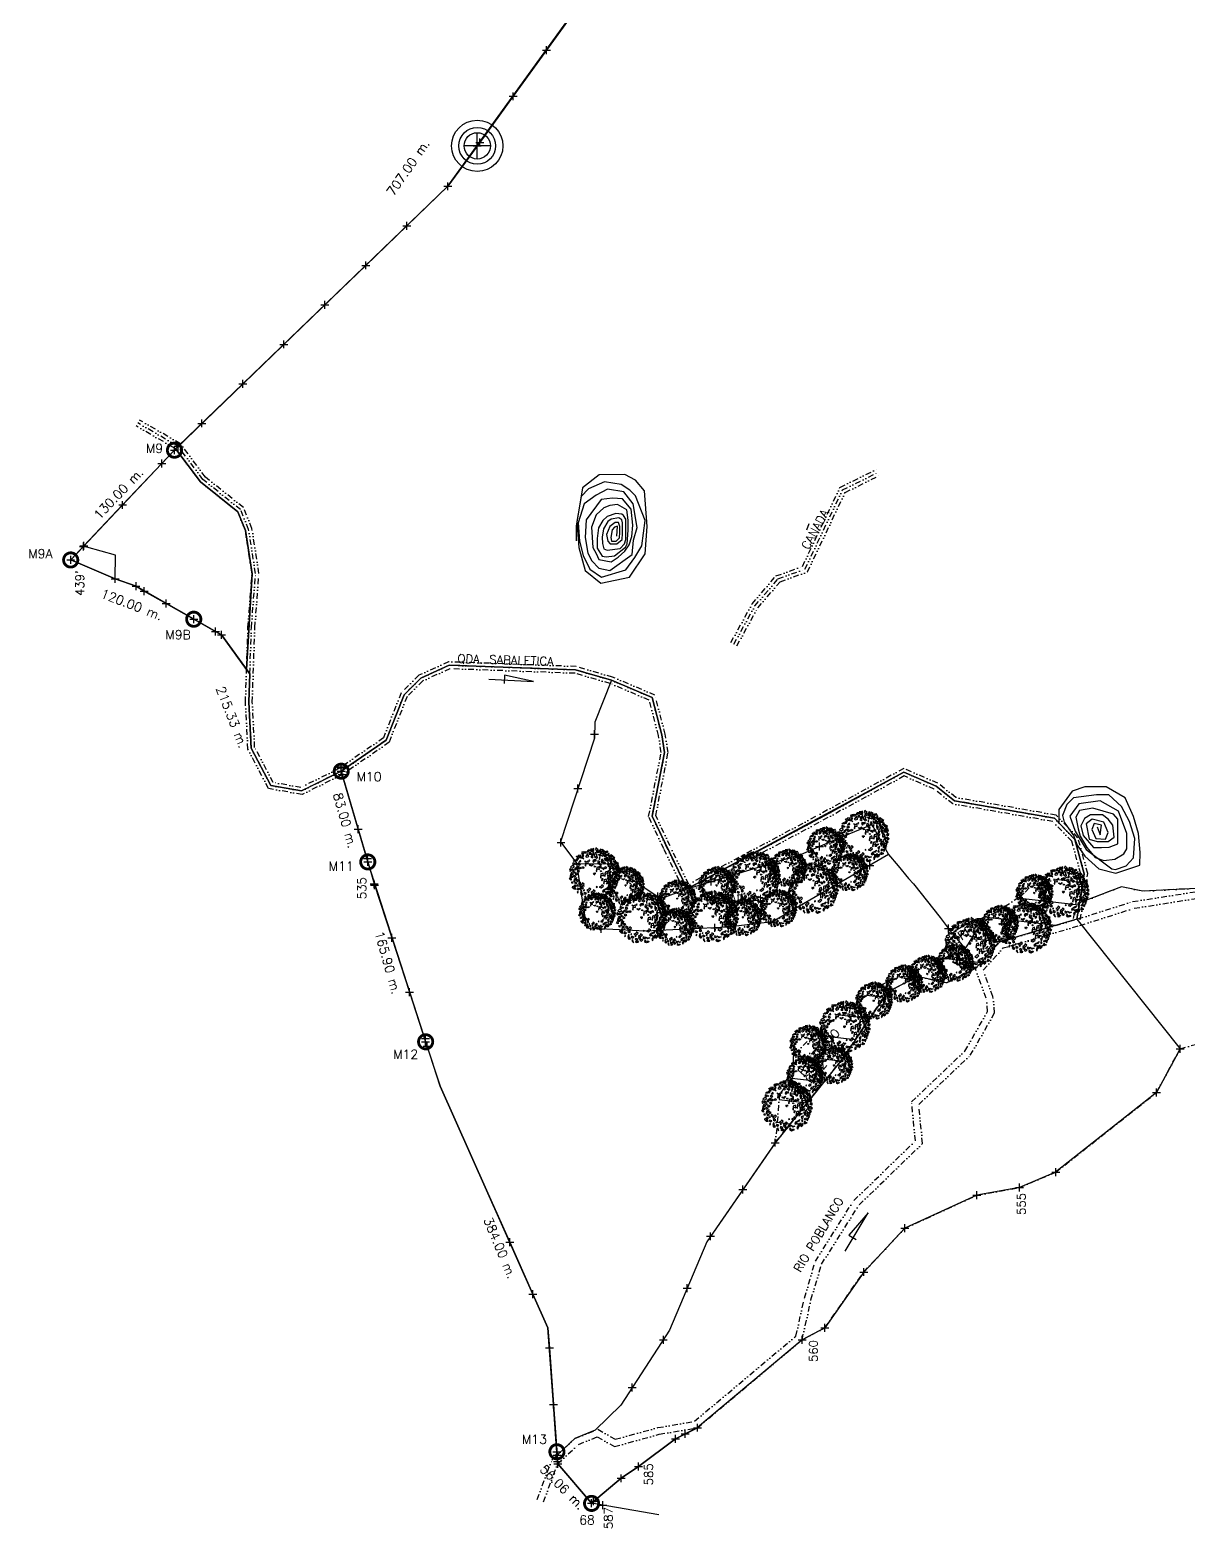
# Model space of a CAD drawing. Extents: x 14987 to 27544, y 5584 to 8136.
# Drawn here: x 14987 to 16004, y 5584 to 6899 of the extents above; entities that cross this region are included whole.
import ezdxf
from ezdxf.enums import TextEntityAlignment as Align

# ---------------------------------------------------------------- set-up
doc = ezdxf.new("R2010")
doc.units = 0
doc.header["$LTSCALE"] = 10
doc.header["$MEASUREMENT"] = 0
doc.header["$PDMODE"] = 2
doc.header["$PDSIZE"] = 3.5
doc.linetypes.add('DASHDOT', pattern=[1, 0.5, -0.25, 0, -0.25])
doc.linetypes.add('DIVIDE', pattern=[1.25, 0.5, -0.25, 0, -0.25, 0, -0.25])
doc.layers.get('0').update_dxf_attribs({"linetype": 'CONTINUOUS'})
for name, color, linetype in [('ARBOL4', 76, 'CONTINUOUS'), ('AREA', 2, 'CONTINUOUS'), ('CANO', 5, 'DIVIDE'), ('CERCO', 2, 'CONTINUOUS'), ('COTA', 7, 'CONTINUOUS'), ('DIV-', 5, 'CONTINUOUS'), ('HOJA', 8, 'CONTINUOUS'), ('LIMITE', 6, 'CONTINUOUS'), ('MOJON', 2, 'CONTINUOUS'), ('MURO', 3, 'CONTINUOUS'), ('PL', 3, 'CONTINUOUS'), ('PUA', 1, 'CONTINUOUS'), ('R', 1, 'CONTINUOUS'), ('R60', 2, 'CONTINUOUS'), ('RASTROJO', 2, 'DASHDOT')]:
    doc.layers.add(name, color=color, linetype=linetype)
doc.styles.add('ATTR', font='romans.shx', dxfattribs={"width": 0.8, "height": 0.7})
doc.styles.add('SIMPLEX', font='simplex', dxfattribs={"height": 8})

# ---------------------------------------------------------------- blocks, each defined once
blk = doc.blocks.new('DEC1')
for points in [[(-44.561383, 31.831348), (-39.273253, 31.705098), (-39.604093, 34.382268), (-36.824663, 35.356908), (-40.368063, 38.431048), (-41.276543, 35.116178)], [(-38.104163, 42.886048), (-35.982343, 39.207198), (-33.437553, 39.947208), (-31.223573, 43.364378)], [(-31.801213, 37.372358), (-27.415503, 38.148518), (-25.333863, 42.636518), (-27.944843, 42.431948), (-29.220293, 39.953298)], [(-27.902623, 48.490098), (-28.642653, 45.945318), (-26.266303, 45.915268), (-25.694743, 47.690008)], [(-22.482173, 47.292998), (-22.915303, 48.664658), (-25.556323, 50.836408), (-20.701343, 52.081818), (-20.707443, 47.864548)], [(-17.061733, 46.095918), (-21.688173, 40.867878), (-18.577893, 39.165388), (-13.789101, 40.946228), (-14.889992, 43.454908), (-16.965533, 43.184148)], [(-17.825703, 50.144688), (-15.340965, 55.637398), (-11.893769, 55.475018), (-12.802246, 52.160138), (-14.540878, 53.429518), (-15.347061, 51.420148), (-14.679306, 50.283108)], [(-12.70607, 49.248398), (-13.313744, 45.632738), (-10.937401, 45.602688), (-9.258873, 49.086028)], [(-10.286347, 57.002498), (-6.636353, 53.173978), (-4.977264, 55.300948), (-2.322731, 54.024758), (-2.654549, 58.704078), (-5.640907, 57.002498)], [(-7.299988, 42.539188), (-9.290886, 39.136068), (-5.640907, 37.859878), (-3.981812, 39.136068)], [(-2.654549, 51.047028), (-4.645447, 48.494678), (-3.318176, 45.091538), (-1.990913, 46.793108)], [(2.322716, 47.218508), (-1.327278, 43.815368), (-0.66365, 40.412228), (3.318161, 37.009098), (6.636337, 38.710668), (2.654526, 40.837618), (5.309077, 44.666158)], [(2.096443, 60.253408), (0.995445, 56.151728), (3.318161, 54.875548), (7.299967, 55.726328)], [(2.654526, 51.897798), (6.304517, 49.345458), (10.949967, 51.047028), (8.959067, 52.748598), (6.304517, 51.897798)], [(10.949967, 39.136068), (9.622697, 36.158308), (10.618147, 33.605958), (10.949967, 36.158308)], [(13.272677, 57.002498), (10.949967, 55.726328), (12.609047, 54.024758), (14.268137, 54.875548)], [(19.245397, 47.643888), (12.277227, 47.218508), (13.272677, 43.815368), (17.918117, 41.688418), (18.913577, 44.240768), (17.254487, 45.516938)], [(15.927217, 35.307528), (16.922667, 29.777438), (14.268137, 28.075868), (17.918117, 26.799688), (19.245397, 31.479008)], [(16.259037, 52.323198), (16.922667, 53.599378), (16.590857, 57.002498), (20.904477, 54.450148), (17.918117, 51.472418)], [(21.568117, 51.047028), (27.209017, 53.173978), (29.531737, 50.621628), (26.545377, 48.920058), (26.213557, 51.047028), (24.222657, 50.196248), (23.890837, 48.920058)], [(24.554477, 46.793108), (21.568117, 44.666158), (23.227197, 42.964588), (26.877177, 44.240768)], [(23.890837, 30.202838), (21.568117, 37.009098), (25.218107, 32.329788)], [(25.549927, 37.859878), (32.186277, 39.561448), (34.177167, 43.389968), (33.181717, 35.307528), (29.199917, 34.882128)], [(31.522627, 48.069288), (29.863537, 46.367708), (28.536287, 43.389968), (32.186277, 45.516938)], [(29.531737, 34.031358), (28.536287, 31.053608), (36.499887, 31.479008), (33.181717, 34.456738)], [(36.831707, 44.240768), (35.836257, 42.539188), (37.163527, 41.263018), (40.481707, 41.688418)], [(37.495347, 38.285278), (35.836257, 35.732928), (38.158977, 34.031358), (41.477157, 34.031358), (38.158977, 35.307528)], [(40.813507, 40.412228), (40.481707, 39.136068), (42.804427, 37.434478), (45.458957, 37.859878)], [(-52.427143, -0.850769), (-55.081683, 0.4254), (-56.077133, -5.104706), (-55.081683, -6.380875), (-50.436243, -6.380875), (-51.099873, -5.104706), (-53.754413, -4.253914)], [(-52.427143, 19.568028), (-50.104423, 20.844198), (-46.786243, 17.441068), (-49.108973, 14.888718), (-53.754413, 14.463338), (-54.418043, 17.441068)], [(-48.445333, 5.530108), (-46.786243, 3.828518), (-44.795343, 5.104708)], [(-45.127153, 9.784018), (-44.463523, 14.463338), (-38.490813, 18.717258), (-39.818083, 15.739508)], [(-42.472623, 24.672728), (-44.131713, 23.396548), (-42.804433, 22.971158)], [(-32.518103, 32.329788), (-36.831723, 28.075868), (-31.854473, 28.926648)], [(-30.195383, 13.187148), (-28.536293, 17.866458), (-25.218123, 16.164898), (-26.213573, 13.187148), (-27.872663, 14.463338)], [(-22.563583, 30.628218), (-22.563583, 28.501248), (-21.568133, 29.352038)], [(-12.277245, 32.755178), (-14.599968, 30.628218), (-13.604515, 29.777438), (-11.2818, 30.628218)], [(-5.640907, 20.844198), (-7.963623, 18.291858), (-11.2818, 20.418808), (-11.2818, 22.120378), (-7.963623, 20.844198), (-4.313629, 22.971158)], [(-1.990913, 33.180578), (-4.977264, 30.628218), (-3.318176, 27.225088), (-0.99546, 30.202838)], [(-0.66365, 1.276169), (-2.322731, 0.4254), (-1.327278, -0.425384), (0, 0)], [(-0.66365, 18.717258), (0.663628, 19.142638), (1.659081, 17.441068), (-0.66365, 16.590288)], [(6.636337, 30.628218), (6.304517, 25.523518), (13.272677, 21.269598), (14.931767, 22.120378), (9.290877, 25.098128), (12.277227, 29.352038)], [(18.581767, 15.739508), (16.922667, 13.187148), (19.245397, 11.060198), (21.236297, 11.910978), (19.577217, 13.612548)], [(21.568117, 28.075868), (20.240847, 25.098128), (22.231747, 24.247348), (23.890837, 25.948898)], [(29.863537, 27.650488), (28.536287, 22.971158), (30.527177, 17.441068), (32.186277, 20.418808), (29.863537, 22.120378)], [(29.531737, 7.231658), (31.854457, 4.679318), (32.186277, 0), (35.504437, 3.403137), (33.513537, 9.784018)], [(35.504437, 27.650488), (36.168077, 22.120378), (39.154437, 21.694998), (40.813507, 23.821948)], [(40.481707, 17.015668), (43.799877, 11.910978), (41.477157, 8.507848), (41.145337, 11.910978)], [(44.795317, 26.374298), (42.804427, 28.075868), (42.472607, 29.777438), (43.799877, 31.053608), (46.454417, 29.352038)], [(46.454417, 20.844198), (44.463497, 22.120378), (42.472607, 21.269598), (42.804427, 19.568028), (45.458957, 19.142638)], [(46.454417, 6.380878), (46.122607, 4.679318), (43.468057, 5.104708), (43.799877, 7.657058)], [(49.440767, 0.4254), (49.772577, -4.679306), (43.799877, -7.231651), (47.449857, -3.828529)], [(49.772577, 26.799688), (48.445307, 25.098128), (50.436227, 23.396548), (53.754397, 25.523518)], [(48.777127, 16.164898), (48.445307, 12.761768), (50.768037, 11.060198), (52.095307, 13.187148)], [(51.099847, 20.418808), (52.095307, 16.590288), (56.077117, 13.187148), (54.418027, 17.866458)], [(52.095307, 5.955488), (54.086217, 3.403137), (55.745307, 4.679318), (54.418027, 8.082458)], [(-50.768053, -17.015672), (-50.436243, -19.993412), (-52.427143, -19.568022), (-52.758963, -16.590282)], [(-47.449883, -17.015672), (-46.454433, -9.784004), (-41.145353, -6.806266), (-44.131713, -11.06018)], [(-45.458983, -31.478992), (-46.786243, -26.799672), (-44.463523, -23.396552), (-43.468073, -26.374292), (-44.463523, -28.075852)], [(30.195357, -3.828529), (28.536287, -5.53009), (29.863537, -6.806266)], [(47.118057, -15.739494), (45.127137, -17.866462), (46.122607, -22.120372), (48.445307, -19.568022)], [(48.113497, -26.799672), (45.127137, -28.501252), (45.458957, -32.755162), (47.118057, -30.202822)], [(50.436227, -9.784004), (51.099847, -13.187141), (53.754397, -13.187141), (55.413487, -10.634796), (53.090757, -11.06018)], [(-28.204473, -43.389972), (-32.518103, -44.240752), (-30.195383, -47.218492), (-26.545393, -46.367702)], [(-11.2818, -55.300932), (-13.936333, -51.472412), (-10.286347, -51.472412), (-7.963623, -52.323192)], [(9.622697, -56.151712), (6.304517, -54.024762), (8.295417, -52.748592), (8.959067, -53.173982), (12.277227, -53.173982), (12.277227, -51.472412), (15.595407, -51.897802), (14.268137, -54.024762)], [(20.572657, -34.456732), (16.922667, -37.859872), (18.249947, -39.986832), (21.236297, -38.285262)], [(22.563567, -50.621622), (25.218107, -49.770842), (22.563567, -48.069272)], [(24.554477, -39.561442), (23.890837, -40.837612), (27.872647, -44.666142), (34.508987, -42.539172), (32.186277, -40.412222), (27.872647, -41.688402)], [(38.158977, -36.583692), (38.822617, -39.136042), (45.127137, -37.434482)]]:
    blk.add_lwpolyline(points, close=True)
at = {"style": 'ATTR', "width": 0.8, "flags": 9}
blk.add_attdef('ESTCODE', (0, 0), '', height=0.7, dxfattribs=at)
blk = doc.blocks.new('A$C3B855193')
for p, q in [((3.91, 4.03), (4.16, 4.03)), ((4.04, 3.91), (4.04, 4.16))]:
    blk.add_line(p, q)
for points in [[(2.34, 7.24), (2.35, 7.44), (1.97, 7.36), (1.92, 7.26), (2.05, 6.96), (2.11, 7.04), (2.09, 7.23)], [(2.86, 7.16), (2.8, 7.01), (2.93, 6.92)], [(3.22, 7.07), (3.54, 7.15), (3.97, 6.89), (3.75, 6.89)], [(3.64, 7.8), (3.79, 7.69), (3.66, 7.38), (3.44, 7.46), (3.28, 7.74), (3.45, 7.87)], [(4.24, 7.3), (4.11, 7.38), (4.12, 7.28)], [(4.64, 7.63), (4.78, 7.29), (4.94, 7.39), (5.08, 7.24), (5.17, 7.55), (4.94, 7.51)], [(5.52, 7.52), (5.34, 7.29), (5.46, 7.15), (5.74, 7.1)], [(0.3, 4.54), (0.13, 4.79), (0, 4.56), (0.15, 4.35)], [(0.93, 5.59), (0.62, 5.73), (0.52, 5.58), (0.71, 5.44)], [(0.58, 5.96), (0.85, 6.17), (1.13, 6.12), (0.96, 5.97), (0.83, 5.99)], [(1.36, 6.69), (1.18, 6.59), (1.15, 6.73), (1.33, 6.83)], [(1.76, 5.49), (1.44, 5.63), (1.35, 5.48), (1.54, 5.34)], [(1.83, 4.93), (1.51, 5.07), (1.41, 4.93), (1.6, 4.78)], [(1.45, 6.48), (1.94, 6.62), (2.27, 6.36), (1.92, 6.43)], [(2.93, 5.95), (2.59, 5.83), (2.51, 5.27), (2.61, 5.19), (2.65, 5.63), (3, 5.56)], [(3.85, 6.21), (4.19, 6.23), (4.17, 5.97), (3.95, 5.96), (3.99, 6.1)], [(4.65, 5.08), (4.31, 4.96), (4.23, 4.4), (4.33, 4.32), (4.37, 4.76), (4.72, 4.68)], [(5, 6.88), (4.61, 7.04), (4.8, 6.74)], [(5, 4.86), (4.78, 4.93), (4.82, 5.2), (4.93, 5.25), (4.94, 5), (5.18, 4.83)], [(5.16, 6.2), (5.03, 6.14), (5.11, 6.1)], [(5.34, 6.97), (5.51, 6.71), (5.85, 6.7), (5.77, 6.87), (5.58, 6.88)], [(5.58, 5.6), (5.38, 5.69), (5.36, 5.61), (5.47, 5.48)], [(5.89, 4.96), (5.65, 5.08), (5.47, 4.88), (5.73, 4.82)], [(6.3, 6.27), (5.84, 6.42), (5.82, 6.18), (6.06, 5.92), (6.19, 6.06), (6.12, 6.19)], [(6.16, 7.03), (5.97, 7.01), (6.04, 6.85), (6.17, 6.87)], [(6.34, 5.55), (6.07, 5.59), (6.09, 5.32), (6.21, 5.25)], [(6.23, 6.65), (6.3, 6.72), (6.37, 6.94), (6.58, 6.67), (6.31, 6.55)], [(6.9, 5.07), (6.58, 5.21), (6.39, 5.07), (6.28, 4.73), (6.48, 4.56), (6.5, 4.87), (6.82, 4.81)], [(6.62, 6.08), (6.37, 6.02), (6.44, 5.87), (6.7, 5.86)], [(6.54, 6.43), (6.95, 6.42), (7.04, 6.2), (6.8, 6.17), (6.84, 6.31), (6.69, 6.31), (6.63, 6.24)], [(7.01, 5.49), (6.79, 5.55), (6.61, 5.37), (6.76, 5.33)], [(7.18, 6.14), (7.04, 5.8), (7.22, 5.75), (7.21, 5.55), (7.5, 5.7), (7.31, 5.84)], [(7.21, 5.18), (7.15, 4.87), (7.38, 4.62), (7.43, 4.8), (7.31, 4.94)], [(7.72, 5.44), (7.43, 5.4), (7.42, 5.21), (7.58, 4.98)], [(7.82, 4.64), (7.68, 4.75), (7.62, 4.6), (7.72, 4.52)], [(0, 3.13), (0.17, 3.41), (0.27, 3.17), (0.28, 3)], [(0.67, 4.04), (0.35, 4.18), (0.25, 4.03), (0.44, 3.89)], [(0.77, 4.57), (0.46, 4.71), (0.36, 4.56), (0.55, 4.42)], [(1, 3.6), (0.68, 3.73), (0.58, 3.59), (0.77, 3.45)], [(1.23, 2.53), (0.91, 2.67), (0.81, 2.53), (1, 2.39)], [(1.35, 3.97), (1.04, 4.11), (0.94, 3.97), (1.13, 3.83)], [(1.48, 2.94), (1.16, 3.08), (1.06, 2.93), (1.25, 2.79)], [(1.62, 4.4), (1.31, 4.54), (1.21, 4.4), (1.4, 4.26)], [(1.85, 2.48), (1.53, 2.62), (1.43, 2.48), (1.62, 2.34)], [(2.07, 2.54), (1.97, 2.32), (1.68, 2.17), (1.99, 2.05), (2.34, 2.35)], [(3.89, 4), (3.8, 4.09), (3.77, 4), (3.83, 3.93)], [(5.01, 4.48), (5.07, 4.41), (4.99, 4.3), (4.87, 4.42)], [(5.3, 4.07), (4.97, 3.95), (4.89, 3.39), (4.99, 3.31), (5.02, 3.75), (5.38, 3.67)], [(5.34, 3.17), (5.13, 3.21), (5.06, 3), (5.17, 2.9), (5.23, 3.05)], [(5.8, 3.14), (5.47, 3.03), (5.39, 2.47), (5.49, 2.38), (5.52, 2.82), (5.88, 2.75)], [(5.96, 4.34), (5.63, 4.22), (5.55, 3.66), (5.65, 3.58), (5.68, 4.02), (6.04, 3.95)], [(6.41, 2.78), (6.07, 2.74), (5.78, 2.46), (6.01, 2.44), (6.06, 2.63)], [(6.21, 3.32), (5.98, 3.32), (5.98, 3.17), (6.14, 3.11)], [(6.51, 3.88), (6.19, 3.66), (6.01, 3.79), (6.03, 3.52), (6.36, 3.56)], [(6.56, 2.42), (6.23, 2.23), (6.28, 2.03), (6.46, 1.98)], [(6.62, 4.3), (6.4, 4.3), (6.26, 4.17), (6.43, 4.22)], [(6.41, 3.23), (6.78, 3.56), (6.58, 3.2)], [(6.81, 2.98), (6.59, 2.96), (6.83, 2.46), (6.93, 2.76)], [(6.94, 3.33), (7.23, 2.96), (7.53, 2.94), (6.99, 2.78), (6.85, 3.02)], [(7.39, 4), (7.17, 4.44), (6.98, 4.28), (6.98, 3.92), (7.17, 3.93), (7.2, 4.07)], [(7.29, 2.59), (7.09, 2.62), (7.04, 2.43), (7.13, 2.22), (7.12, 2.46)], [(7.48, 3.64), (7.26, 3.77), (7.2, 3.62), (7.38, 3.42)], [(7.75, 3.23), (7.6, 3.29), (7.37, 3.3), (7.61, 3.12)], [(7.52, 2.43), (7.43, 2.42), (7.38, 2.22), (7.48, 2.07)], [(7.65, 2.79), (7.52, 2.81), (7.47, 2.69), (7.59, 2.49)], [(7.61, 4.32), (7.71, 4.31), (7.91, 4.43), (7.87, 4.08), (7.6, 4.19)], [(7.67, 3.95), (7.96, 3.65), (7.86, 3.43), (7.67, 3.57), (7.8, 3.65), (7.69, 3.76), (7.6, 3.74)], [(0.52, 1.78), (0.56, 2.05), (0.7, 1.96), (0.69, 1.9), (0.78, 1.69), (0.89, 1.74), (0.95, 1.51), (0.78, 1.54)], [(1.58, 1.6), (1.26, 1.74), (1.17, 1.6), (1.36, 1.45)], [(1.38, 2.19), (1.23, 2.25), (1.18, 2.13)], [(1.23, 1.11), (1.35, 0.96), (1.39, 1.18)], [(1.98, 1.28), (1.88, 1.29), (1.75, 0.93), (2.07, 0.57), (2.14, 0.77), (1.94, 1.01)], [(2.21, 1.79), (1.9, 1.93), (1.8, 1.79), (1.99, 1.64)], [(2.43, 1.39), (2.28, 1.44), (2.23, 1.32)], [(2.71, 0.92), (2.39, 1.06), (2.29, 0.91), (2.48, 0.77)], [(2.55, 0.5), (2.4, 0.38), (2.68, 0.03)], [(3.12, 1.73), (3.02, 1.51), (2.73, 1.36), (3.04, 1.24), (3.39, 1.55)], [(3.1, 1.09), (2.95, 1.15), (2.9, 1.03)], [(3.33, 0.59), (3.01, 0.73), (2.91, 0.58), (3.1, 0.44)], [(3.44, 0.13), (3.25, 0.27), (2.99, 0.14), (3.2, 0.1)], [(3.79, 1.44), (3.69, 1.22), (3.4, 1.07), (3.71, 0.95), (4.06, 1.26)], [(3.84, 0.76), (3.53, 0.9), (3.43, 0.76), (3.62, 0.62)], [(4.12, 0.5), (3.93, 0.56), (3.68, 0.39), (3.91, 0.31)], [(4.55, 0.82), (4.24, 0.95), (4.14, 0.81), (4.33, 0.67)], [(4.41, 1.9), (4.26, 1.96), (4.21, 1.84)], [(4.59, 0.45), (4.39, 0.31), (4.46, 0.14), (4.67, 0.11), (4.58, 0.24)], [(5.21, 0.79), (4.89, 0.63), (4.57, 0.94), (4.88, 0.8)], [(5.1, 2.24), (5, 2.03), (4.71, 1.88), (5.02, 1.76), (5.37, 2.06)], [(5.51, 1.14), (5.39, 1.12), (5.34, 1.3), (5.52, 1.35)], [(6.02, 1.81), (5.79, 1.46), (5.51, 1.52), (5.71, 1.63)], [(5.63, 0.77), (5.53, 0.58), (5.65, 0.5), (5.83, 0.68)], [(6.19, 1.26), (5.97, 1.19), (5.92, 1), (6.1, 0.97)], [(6.53, 1.23), (6.31, 1.06), (6.2, 0.72), (6.46, 0.95)], [(6.43, 1.54), (6.46, 1.7), (6.35, 1.8), (6.25, 1.74), (6.29, 1.56)], [(6.9, 1.49), (6.75, 1.53), (6.7, 1.35), (6.93, 1.2)], [(6.74, 1.8), (6.79, 1.97), (6.89, 2.04), (7.01, 1.99), (6.97, 1.77)]]:
    blk.add_lwpolyline(points, close=True)
at = {"xscale": 0.06928556762807148, "yscale": 0.06928556762807148, "zscale": 0.06928556762807148}
blk.add_blockref('DEC1', (4.02, 3.89), dxfattribs=at)

msp = doc.modelspace()

# ---------------------------------------------------------------- linework, layer by layer
at = {"layer": 'AREA'}
for p in [(15440.61, 6881.505), (15353.94, 6761.996), (15116.974, 6533.719), (15034.229, 6446.255), (15022.546, 6433.905), (15061.53, 6417.323), (15079.936, 6410.845), (15087.064, 6406.398), (15130.674, 6381.862), (15155.036, 6368.156), (15260.077, 6251.315), (15260.252, 6248.391), (15260.252, 6248.391), (15283.384, 6171.654), (15283.559, 6168.73), (15283.559, 6168.73), (15289.524, 6148.341), (15334.195, 6013.727), (15334.37, 6010.803), (15334.37, 6010.803), (15997.195, 6004.627), (15976.51, 5966.287), (15887.893, 5896.278), (15855.947, 5882.783), (15818.615, 5876.028), (15755.316, 5847.013), (15719.252, 5808.625), (15685.158, 5759.693), (15665.033, 5749.086), (15573.147, 5671.931), (15553.946, 5662.238), (15449.691, 5650.777), (15449.866, 5647.853), (15449.866, 5647.853), (15449.866, 5647.853), (15450.419, 5640.162), (15506.02, 5627.456), (15521.235, 5637.742), (15479.986, 5605.678)]:
    msp.add_point(p, dxfattribs=at)
at = {"layer": 'CANO'}
for points in [[(15903.573, 6118.908), (15909.868, 6158.193), (15902.063, 6186.926), (15885.236, 6204.279), (15797.565, 6219.638), (15781.221, 6232.68), (15754.696, 6244.203), (15679.664, 6203.253), (15562.795, 6140.98), (15543.661, 6180.119), (15530.216, 6208.589), (15541.295, 6264.957), (15538.911, 6279.629), (15530.771, 6310.814), (15496.616, 6325.412), (15465.59, 6334.399), (15355.732, 6338.434), (15331.792, 6327.638), (15317.998, 6313.886), (15302.202, 6273.819), (15261.78, 6245.8), (15225.78, 6227.98), (15196.451, 6233.095), (15178.25, 6267.725), (15176.058, 6308.866), (15178.314, 6374.86), (15181.877, 6421.826), (15175.989, 6459.878), (15169.306, 6476.215), (15136.529, 6502.542), (15114.94, 6531.429), (15080.044, 6551.597)], [(15906.535, 6118.433), (15912.932, 6158.356), (15904.755, 6188.459), (15886.712, 6207.066), (15798.837, 6222.461), (15782.781, 6235.273), (15754.546, 6247.539), (15678.24, 6205.894), (15564.126, 6145.089), (15546.365, 6181.419), (15533.35, 6208.979), (15544.342, 6264.907), (15541.849, 6280.25), (15533.302, 6312.995), (15497.626, 6328.243), (15466.069, 6337.384), (15355.139, 6341.458), (15330.061, 6330.149), (15315.436, 6315.569), (15299.745, 6275.766), (15260.252, 6248.391), (15225.328, 6231.104), (15198.42, 6235.797), (15181.211, 6268.54), (15179.06, 6308.894), (15181.31, 6374.696), (15184.894, 6421.944), (15178.899, 6460.687), (15171.789, 6478.069), (15138.704, 6504.643), (15116.974, 6533.719), (15081.546, 6554.195)], [(15909.497, 6117.958), (15915.997, 6158.519), (15907.448, 6189.992), (15888.189, 6209.853), (15800.11, 6225.283), (15784.341, 6237.866), (15754.396, 6250.875), (15676.816, 6208.534), (15565.457, 6149.197), (15549.069, 6182.718), (15536.484, 6209.368), (15547.39, 6264.856), (15544.788, 6280.87), (15535.834, 6315.175), (15498.637, 6331.073), (15466.549, 6340.368), (15354.547, 6344.481), (15328.33, 6332.659), (15312.875, 6317.251), (15297.288, 6277.713), (15258.724, 6250.982), (15224.877, 6234.228), (15200.389, 6238.498), (15184.172, 6269.355), (15182.063, 6308.923), (15184.306, 6374.531), (15187.912, 6422.061), (15181.81, 6461.495), (15174.272, 6479.922), (15140.88, 6506.743), (15119.009, 6536.008), (15083.047, 6556.792)], [(15602.532, 6361.425), (15621.176, 6395.234), (15642.141, 6419.861), (15665.367, 6428.179), (15698.364, 6497.599), (15731.05, 6513.776)], [(15605.159, 6359.977), (15623.657, 6393.52), (15643.906, 6417.306), (15667.544, 6425.773), (15700.627, 6495.372), (15732.381, 6511.087)], [(15607.786, 6358.528), (15626.138, 6391.806), (15645.671, 6414.752), (15669.722, 6423.366), (15702.89, 6493.144), (15733.712, 6508.398)], [(15432.309, 5608.876), (15445.302, 5643.572), (15465.317, 5662.343), (15485.603, 5670.566), (15500.998, 5661.722), (15538.346, 5671.958), (15570.532, 5677.554), (15659.631, 5752.368), (15667.09, 5785.776), (15676.724, 5818.11), (15710.541, 5871.523), (15764.602, 5923.67), (15761.269, 5958.178), (15808.077, 6002.648), (15828.084, 6037.509), (15826.839, 6049.205), (15817.346, 6075.018), (15838.527, 6098.438), (15907.358, 6118.675), (15955.472, 6133.903), (16011.359, 6142.643)], [(15437.917, 5606.776), (15450.419, 5640.162), (15468.6, 5657.213), (15485.149, 5663.921), (15500.176, 5655.288), (15539.653, 5666.108), (15573.147, 5671.931), (15665.033, 5749.086), (15672.888, 5784.267), (15682.226, 5815.607), (15715.215, 5867.713), (15770.841, 5921.367), (15767.51, 5955.848), (15812.835, 5998.909), (15834.243, 6036.212), (15832.715, 6050.576), (15824.215, 6073.687), (15841.835, 6093.17), (15909.106, 6112.948), (15956.846, 6128.057), (16012.139, 6136.705)]]:
    msp.add_lwpolyline(points, dxfattribs=at)
at = {"layer": 'CERCO'}
for p, q in [((15741.089, 6175.135), (15749.406, 6165.332)), ((15758.524, 6154.268), (15762.82, 6149.591))]:
    msp.add_line(p, q, dxfattribs=at)
for points in [[(15440.61, 6881.505), (15353.94, 6761.996)], [(15022.546, 6433.905), (15116.974, 6533.719), (15353.94, 6761.996)], [(15061.53, 6417.323), (15062.051, 6438.117), (15036.775, 6445.154), (15034.229, 6446.255)], [(15061.53, 6417.323), (15022.546, 6433.905)], [(15497.626, 6328.243), (15483.115, 6291.456), (15482.618, 6277.497), (15452.84, 6186.475), (15467.283, 6167.36)], [(15749.406, 6165.332), (15758.524, 6154.268)], [(15762.82, 6149.591), (15786.336, 6120.071), (15796.845, 6105.933), (15804.316, 6097.41), (15808.314, 6092.522), (15811.216, 6096.673), (15816.829, 6106.248), (15822.691, 6114.493), (15821.992, 6117.298), (15821.648, 6118.902), (15818.913, 6118.664), (15815.173, 6117.346), (15801.484, 6109.25), (15796.845, 6105.933)], [(15347.091, 5971.79), (15441.834, 5759.564), (15450.419, 5640.162), (15479.986, 5605.678), (15506.02, 5627.456), (15521.235, 5637.742), (15553.946, 5662.238), (15573.147, 5671.931)], [(15641.664, 5922.47), (15581.281, 5835.218), (15548.692, 5757.664), (15505.813, 5691.711), (15483.393, 5669.67)], [(15539.312, 5595.33), (15479.986, 5605.678)]]:
    msp.add_lwpolyline(points, dxfattribs=at)
msp.add_lwpolyline([(15726.479, 6201.675), (15741.089, 6175.135), (15639.045, 6116.018), (15599.558, 6111.392), (15527.386, 6108.06), (15476.077, 6110.591), (15467.283, 6167.36), (15497.955, 6167.177), (15514.909, 6153.933), (15540.941, 6136.748), (15564.126, 6145.089), (15664.63, 6175.543), (15696.537, 6189.297)], close=True, dxfattribs=at)
at = {"layer": 'COTA'}
msp.add_circle((15449.866, 5647.853), 1, dxfattribs=at)
at = {"layer": 'DIV-'}
for points in [[(15502.191, 6454.79), (15502.994, 6463.611), (15500.183, 6462.809), (15498.176, 6460.403), (15496.972, 6453.587), (15497.775, 6450.38), (15499.782, 6450.38), (15501.789, 6450.38), (15504.599, 6453.186), (15505.001, 6457.998), (15505.001, 6463.21), (15503.796, 6466.818), (15500.986, 6466.818), (15496.169, 6463.21), (15493.359, 6456.394), (15494.563, 6450.38), (15496.57, 6447.974), (15498.176, 6447.974), (15502.191, 6447.974), (15507.008, 6451.983), (15507.409, 6457.196), (15507.409, 6463.611), (15507.409, 6466.417), (15506.607, 6469.224), (15504.198, 6470.828), (15497.373, 6469.625), (15494.563, 6467.62), (15490.549, 6461.205), (15489.344, 6453.988), (15489.746, 6448.375), (15490.95, 6443.564), (15493.76, 6442.361), (15505.402, 6443.965), (15509.015, 6447.974), (15510.22, 6451.983), (15510.22, 6460.002), (15510.22, 6469.625), (15508.212, 6472.832), (15506.607, 6474.035), (15501.388, 6474.837), (15493.76, 6472.03), (15490.147, 6468.422), (15486.133, 6462.007), (15484.928, 6452.785), (15484.928, 6444.366), (15489.344, 6437.149), (15492.957, 6436.748), (15500.183, 6437.55), (15509.818, 6445.168), (15511.424, 6447.974), (15512.227, 6460.002), (15512.227, 6468.823), (15511.022, 6478.044), (15502.994, 6482.455), (15496.169, 6481.653), (15490.95, 6479.648), (15484.125, 6473.634), (15480.111, 6462.809), (15481.315, 6444.767), (15484.125, 6439.554), (15486.534, 6434.342), (15497.373, 6432.338), (15503.395, 6436.347), (15509.417, 6441.559), (15513.03, 6447.172), (15515.438, 6454.389), (15516.241, 6464.413), (15515.037, 6478.445), (15507.409, 6487.667), (15498.578, 6488.068), (15488.541, 6486.865), (15475.294, 6469.224), (15474.491, 6453.587), (15476.899, 6439.955), (15480.512, 6433.139), (15486.534, 6426.724), (15496.169, 6424.72), (15515.84, 6438.753), (15517.044, 6451.182), (15520.256, 6462.408), (15516.643, 6483.257), (15508.614, 6493.681), (15494.162, 6496.087), (15484.125, 6490.874), (15473.688, 6483.257), (15468.469, 6466.417), (15469.673, 6450.38), (15472.885, 6437.951), (15478.505, 6425.923), (15488.943, 6418.706), (15510.22, 6425.121), (15518.249, 6435.946), (15524.27, 6446.37), (15527.08, 6468.422), (15518.65, 6490.073), (15513.833, 6495.285), (15506.205, 6500.096), (15491.351, 6502.502), (15477.301, 6496.488), (15470.878, 6489.672), (15467.265, 6467.62), (15468.87, 6444.767), (15474.491, 6424.72), (15488.14, 6413.493), (15513.431, 6418.706), (15527.08, 6439.153), (15529.088, 6463.21), (15526.679, 6494.483), (15518.65, 6504.105), (15509.417, 6508.917), (15486.936, 6508.516), (15472.082, 6497.289), (15466.462, 6463.611), (15466.462, 6457.998), (15466.462, 6450.781)], [(15924.269, 6199.414), (15926.939, 6192.483), (15928.007, 6201.014), (15921.6, 6202.613), (15919.465, 6197.281), (15923.202, 6189.284), (15931.744, 6188.75), (15933.879, 6194.615), (15930.142, 6203.679), (15919.999, 6206.345), (15914.66, 6202.08), (15917.329, 6188.75), (15924.269, 6186.618), (15933.879, 6186.618), (15939.218, 6190.35), (15938.15, 6201.014), (15933.879, 6206.345), (15929.074, 6210.078), (15918.397, 6210.078), (15913.058, 6206.879), (15909.855, 6200.48), (15911.991, 6191.949), (15921.066, 6181.286), (15928.007, 6181.286), (15934.947, 6181.819), (15942.421, 6184.485), (15942.421, 6206.345), (15938.684, 6210.611), (15920.532, 6215.943), (15908.787, 6213.81), (15905.584, 6207.945), (15907.72, 6197.814), (15909.321, 6191.416), (15915.194, 6181.286), (15922.668, 6172.755), (15930.142, 6170.089), (15939.751, 6171.155), (15947.759, 6175.954), (15950.429, 6180.219), (15950.429, 6193.549), (15942.955, 6213.277), (15926.939, 6222.341), (15908.254, 6219.675), (15900.246, 6209.011), (15905.05, 6195.682), (15914.66, 6179.686), (15937.082, 6162.624), (15940.285, 6162.091), (15949.895, 6165.29), (15956.301, 6172.222), (15957.369, 6189.284), (15952.564, 6204.213), (15945.624, 6217.542), (15934.413, 6227.673), (15923.736, 6227.673), (15903.449, 6225.007), (15897.576, 6219.142), (15893.839, 6209.545), (15895.441, 6203.679), (15903.449, 6191.949), (15906.652, 6183.419), (15913.592, 6173.821), (15925.871, 6162.624), (15940.819, 6158.892), (15961.64, 6165.823), (15962.174, 6177.02), (15960.572, 6193.549), (15956.301, 6208.478), (15948.827, 6225.007), (15932.277, 6234.604), (15913.592, 6234.604), (15902.381, 6230.872), (15890.636, 6214.876), (15890.636, 6203.679)]]:
    msp.add_lwpolyline(points, dxfattribs=at)
at = {"layer": 'HOJA'}
for points in [[(16011.39, 6145.476), (15964.494, 6142.983), (15945.654, 6146.831), (15908.846, 6132.855), (15912.932, 6158.356), (15904.755, 6188.459), (15886.712, 6207.066), (15798.837, 6222.461), (15782.781, 6235.273), (15754.546, 6247.539), (15564.126, 6145.089), (15533.35, 6208.979), (15544.342, 6264.907), (15541.849, 6280.25), (15533.302, 6312.995), (15497.626, 6328.243), (15466.069, 6337.384), (15355.139, 6341.458), (15330.061, 6330.149), (15315.436, 6315.569), (15299.745, 6275.766), (15260.252, 6248.391), (15248.52, 6242.583), (15241.579, 6239.148), (15225.328, 6231.104), (15198.459, 6235.723), (15181.211, 6268.54), (15179.06, 6308.894), (15179.914, 6333.859), (15177.047, 6337.811), (15181.877, 6421.826), (15175.989, 6459.878), (15169.306, 6476.215), (15136.529, 6502.542), (15115.052, 6531.279), (15114.858, 6531.481), (15115.052, 6531.279), (15114.855, 6531.478), (15353.94, 6761.996), (15571.239, 7063.063)], [(15260.252, 6248.391), (15299.745, 6275.766), (15315.436, 6315.569), (15330.061, 6330.149), (15355.139, 6341.458), (15466.069, 6337.384), (15497.626, 6328.243), (15533.302, 6312.995), (15541.849, 6280.25), (15544.342, 6264.907), (15533.35, 6208.979), (15564.126, 6145.089), (15685.536, 6209.875), (15754.546, 6247.539), (15782.781, 6235.273), (15798.837, 6222.461), (15886.712, 6207.066), (15904.755, 6188.459), (15912.932, 6158.356), (15906.535, 6118.433), (15997.195, 6004.627), (15976.51, 5966.287), (15887.767, 5896.224), (15855.947, 5882.783), (15818.615, 5876.028), (15755.316, 5847.013), (15719.252, 5808.625), (15685.158, 5759.693), (15665.033, 5749.086), (15573.325, 5672.021), (15553.946, 5662.238), (15521.235, 5637.742), (15506.02, 5627.456), (15479.986, 5605.678), (15450.419, 5640.162), (15449.866, 5647.853), (15449.46, 5653.497), (15446.681, 5692.151), (15441.834, 5759.564), (15347.091, 5971.79), (15283.559, 6168.73), (15260.252, 6248.391)], [(15260.252, 6248.391), (15299.745, 6275.766), (15315.436, 6315.569), (15330.061, 6330.149), (15355.139, 6341.458), (15466.069, 6337.384), (15497.626, 6328.243), (15533.302, 6312.995), (15541.849, 6280.25), (15544.342, 6264.907), (15533.35, 6208.979), (15564.126, 6145.089), (15685.536, 6209.875), (15754.546, 6247.539), (15782.781, 6235.273), (15798.837, 6222.461), (15886.712, 6207.066), (15904.755, 6188.459), (15912.932, 6158.356), (15906.535, 6118.433), (15838.691, 6098.487), (15817.346, 6075.018), (15791.801, 6062.55), (15766.195, 6068.123), (15739.996, 6054.437), (15700.239, 5995.452), (15641.472, 5922.192), (15581.281, 5835.218), (15548.692, 5757.664), (15505.813, 5691.711), (15483.393, 5669.67), (15465.317, 5662.343), (15461.659, 5658.912), (15459.165, 5656.573), (15451.588, 5649.467), (15449.866, 5647.853), (15449.46, 5653.497), (15446.681, 5692.151), (15441.834, 5759.564), (15347.091, 5971.79), (15283.559, 6168.73), (15260.252, 6248.391)]]:
    msp.add_lwpolyline(points, dxfattribs=at)
msp.add_lwpolyline([(15113.736, 6530.295), (15115.052, 6531.279), (15136.529, 6502.542), (15169.306, 6476.215), (15175.989, 6459.878), (15181.877, 6421.826), (15177.047, 6337.811), (15155.036, 6368.156), (15079.936, 6410.845), (15061.53, 6417.323), (15022.546, 6433.905), (15034.229, 6446.255), (15068.204, 6482.167), (15102.566, 6518.488)], close=True, dxfattribs=at)
at = {"layer": 'LIMITE'}
msp.add_lwpolyline([(15022.546, 6433.905), (15034.229, 6446.255), (15068.204, 6482.167), (15102.566, 6518.488), (15113.736, 6530.295), (15137.884, 6553.862), (15173.893, 6588.551), (15209.903, 6623.24), (15245.912, 6657.929), (15281.922, 6692.618), (15317.931, 6727.307), (15353.94, 6761.996), (15379.712, 6797.532), (15411.256, 6841.028), (15440.61, 6881.505), (15458.989, 6907.048)], dxfattribs=at)
at = {"layer": 'MOJON', "const_width": 2.5}
for points in [[(15113.736, 6524.045, 1), (15113.736, 6536.545, 1)], [(15022.546, 6427.655, 1), (15022.546, 6440.155, 1)], [(15130.674, 6375.612, 1), (15130.674, 6388.112, 1)], [(15260.252, 6242.141, 1), (15260.252, 6254.641, 1)], [(15283.559, 6162.48, 1), (15283.559, 6174.98, 1)], [(15334.37, 6004.553, 1), (15334.37, 6017.053, 1)], [(15449.691, 5644.527, 1), (15449.691, 5657.027, 1)], [(15480.149, 5599.174, 1), (15480.149, 5611.674, 1)]]:
    msp.add_lwpolyline(points, format="xyb", close=True, dxfattribs=at)
at = {"layer": 'MOJON'}
msp.add_point((15113.736, 6530.295), dxfattribs=at)
at = {"layer": 'MURO'}
msp.add_lwpolyline([(15652.963, 7196.054), (15623.647, 7147.937), (15597.633, 7105.237), (15571.239, 7063.063), (15546.594, 7028.808), (15517.392, 6988.222), (15488.19, 6947.635), (15458.989, 6907.048), (15440.61, 6881.505), (15411.256, 6841.028), (15379.712, 6797.532), (15353.94, 6761.996), (15317.931, 6727.307), (15281.922, 6692.618), (15245.912, 6657.929), (15209.903, 6623.24), (15173.893, 6588.551), (15137.884, 6553.862), (15113.736, 6530.295), (15102.566, 6518.488), (15068.204, 6482.167), (15033.842, 6445.845), (15022.546, 6433.905)], dxfattribs=at)
msp.add_circle((15379.713, 6797.534), 22.528, dxfattribs=at)
at = {"layer": 'PL'}
for p, q in [((15379.712, 6785.97), (15379.712, 6809.095)), ((15391.275, 6797.532), (15368.15, 6797.532))]:
    msp.add_line(p, q, dxfattribs=at)
msp.add_lwpolyline([(15458.989, 6907.048), (15440.61, 6881.505), (15411.256, 6841.028), (15381.902, 6800.552), (15353.94, 6761.996), (15317.931, 6727.307), (15281.922, 6692.618), (15245.912, 6657.929), (15209.903, 6623.24), (15173.893, 6588.551), (15137.884, 6553.862), (15113.736, 6530.295), (15102.566, 6518.488), (15068.204, 6482.167), (15034.229, 6446.255), (15022.546, 6433.905), (15061.53, 6417.323), (15079.936, 6410.845), (15087.064, 6406.398), (15106.313, 6395.568), (15130.674, 6381.862), (15149.889, 6371.051), (15155.036, 6368.156), (15179.914, 6333.859), (15179.06, 6308.894), (15181.211, 6268.54), (15198.42, 6235.797), (15225.328, 6231.104), (15237.631, 6237.194), (15248.52, 6242.583), (15260.252, 6248.391), (15275.137, 6197.516), (15283.559, 6168.73), (15289.177, 6149.527), (15304.641, 6101.98), (15320.141, 6054.443), (15334.37, 6010.803), (15347.091, 5971.79), (15367.474, 5926.133), (15387.856, 5880.476), (15408.238, 5834.819), (15428.621, 5789.162), (15441.834, 5759.564), (15443.095, 5742.022), (15446.681, 5692.151), (15449.691, 5650.777)], dxfattribs=at)
for radius in [16.135, 11.562]:
    msp.add_circle((15379.712, 6797.532), radius, dxfattribs=at)
msp.add_point((15379.712, 6797.532), dxfattribs=at)
at = {"layer": 'PUA'}
for p in [(15411.256, 6841.028), (15381.902, 6800.552), (15317.931, 6727.307), (15281.922, 6692.618), (15245.912, 6657.929), (15209.903, 6623.24), (15173.893, 6588.551), (15137.884, 6553.862), (15102.566, 6518.488), (15068.204, 6482.167), (15033.842, 6445.845), (15106.313, 6395.568), (15106.313, 6395.568), (15149.889, 6371.051), (15149.889, 6371.051), (15482.743, 6281.008), (15260.051, 6252.124), (15260.051, 6252.124), (15261.097, 6245.504), (15468.164, 6233.314), (15275.137, 6197.516), (15453.273, 6185.902), (15680.375, 6182.329), (15497.463, 6167.18), (15633.187, 6166.015), (15724.705, 6165.643), (15289.177, 6149.527), (15470.317, 6147.774), (15585.336, 6151.515), (15681.441, 6140.579), (15538.272, 6138.51), (15638.048, 6115.901), (15822.519, 6115.185), (15822.519, 6115.185), (15304.641, 6101.98), (15488.436, 6109.981), (15538.377, 6108.567), (15588.324, 6110.873), (15793.649, 6110.232), (15793.649, 6110.232), (15320.141, 6054.443), (15335.641, 6006.906), (15641.472, 5922.192), (15613.019, 5881.078), (15584.565, 5839.963), (15408.238, 5834.819), (15428.621, 5789.162), (15564.147, 5794.442), (15543.184, 5749.191), (15443.095, 5742.022), (15515.93, 5707.271), (15446.681, 5692.151), (15562.229, 5666.419), (15450.267, 5642.28), (15521.351, 5637.828), (15481.867, 5607.251), (15490.055, 5603.921)]:
    msp.add_point(p, dxfattribs=at)
at = {"layer": 'R'}
for p, q in [((15911.671, 6150.485), (15887.981, 6153.211)), ((15908.503, 6130.718), (15854.214, 6136.964)), ((15887.905, 6112.956), (15824.912, 6120.204)), ((15838.691, 6098.487), (15813.949, 6101.334)), ((15822.091, 6080.265), (15789.276, 6084.04)), ((15763.751, 6066.846), (15752.094, 6068.187)), ((15736.875, 6049.806), (15721.733, 6051.548)), ((15724.282, 6031.123), (15697.777, 6034.173)), ((15711.69, 6012.44), (15676.17, 6016.527)), ((15698.898, 5993.78), (15657.76, 5998.513)), ((15684.106, 5975.35), (15655.996, 5978.584)), ((15669.314, 5956.92), (15644.892, 5959.73)), ((15654.522, 5938.49), (15643.165, 5939.797))]:
    msp.add_line(p, q, dxfattribs=at)
msp.add_lwpolyline([(15379.712, 6797.532), (15411.256, 6841.028), (15440.61, 6881.505)], dxfattribs=at)
at = {"layer": 'R60'}
msp.add_line((15669.182, 6460.399), (15671.42, 6465.774), dxfattribs=at)
for points in [[(15389.889, 6329.074), (15429.147, 6327.267), (15403.628, 6332.874), (15403.392, 6325.459)], [(15702.86, 5827.052), (15723.148, 5860.71), (15706.063, 5840.942), (15712.47, 5837.202)]]:
    msp.add_lwpolyline(points, dxfattribs=at)
at = {"layer": 'RASTROJO'}
for points in [[(15821.648, 6118.902), (15834.522, 6124.04), (15856.358, 6138.372), (15861.033, 6142.236), (15865.323, 6146.765), (15875.93, 6150.727), (15912.932, 6158.356)], [(16198.625, 6142.623), (16175.947, 6141.075), (16092.805, 6145.349), (16058.636, 6152.13), (16011.39, 6145.476), (15964.494, 6142.983), (15945.654, 6146.831), (15908.846, 6132.855)], [(15808.314, 6092.522), (15803.436, 6089.234), (15795.271, 6086.597), (15728.065, 6057.942), (15720.039, 6049.838), (15706.599, 6041.378), (15669.574, 6011.141), (15658.468, 5999.981), (15657.258, 5997.474), (15657.477, 5981.612), (15655.626, 5977.83), (15645.363, 5965.172), (15641.664, 5922.47), (15700.239, 5995.452), (15739.996, 6054.437), (15766.195, 6068.123), (15791.801, 6062.55), (15817.346, 6075.018)], [(15665.033, 5749.086), (15685.158, 5759.693), (15719.252, 5808.625), (15755.316, 5847.013), (15818.615, 5876.028), (15855.947, 5882.783), (15887.893, 5896.278), (15976.51, 5966.287), (15997.195, 6004.627), (16038.626, 6016.598)]]:
    msp.add_lwpolyline(points, dxfattribs=at)

# ---------------------------------------------------------------- block references
at = {"layer": 'ARBOL4'}
for p, xscale, yscale, zscale in [((15696.831, 6168.809), 5.585038350211107, 5.585038350211107, 5.585038350211107), ((15669.38, 6166.555), 4.078627498245623, 4.078627498245623, 4.078627498245623), ((15460.618, 6136.07), 5.585038350211107, 5.585038350211107, 5.585038350211107), ((15601.382, 6133.182), 5.585038350211107, 5.585038350211107, 5.585038350211107), ((15636.6, 6147.297), 4.078627498245623, 4.078627498245623, 4.078627498245623), ((15690.591, 6143.445), 4.078627498245623, 4.078627498245623, 4.078627498245623), ((15493.908, 6131.89), 4.078627498245623, 4.078627498245623, 4.078627498245623), ((15573.931, 6131.89), 4.078627498245623, 4.078627498245623, 4.078627498245623), ((15652.481, 6123.553), 5.585038350211107, 5.585038350211107, 5.585038350211107), ((15852.949, 6125.219), 4.078627498245623, 4.078627498245623, 4.078627498245623), ((15872.624, 6120.103), 5.585038350211107, 5.585038350211107, 5.585038350211107), ((15539.222, 6120.335), 4.078627498245623, 4.078627498245623, 4.078627498245623), ((15564.744, 6098.517), 5.585038350211107, 5.585038350211107, 5.585038350211107), ((15627.923, 6111.669), 4.078627498245623, 4.078627498245623, 4.078627498245623), ((15468.84, 6108.78), 4.078627498245623, 4.078627498245623, 4.078627498245623), ((15502.076, 6097.554), 5.585038350211107, 5.585038350211107, 5.585038350211107), ((15597.07, 6103.966), 4.078627498245623, 4.078627498245623, 4.078627498245623), ((15822.623, 6097.96), 4.078627498245623, 4.078627498245623, 4.078627498245623), ((15839.725, 6088.631), 5.585038350211107, 5.585038350211107, 5.585038350211107), ((15537.294, 6095.3), 4.078627498245623, 4.078627498245623, 4.078627498245623), ((15790.398, 6074.795), 5.585038350211107, 5.585038350211107, 5.585038350211107), ((15783.2, 6063.887), 4.078627498245623, 4.078627498245623, 4.078627498245623), ((15738.469, 6045.715), 4.078627498245623, 4.078627498245623, 4.078627498245623), ((15758.939, 6054.044), 4.078627498245623, 4.078627498245623, 4.078627498245623), ((15711.934, 6030.571), 4.078627498245623, 4.078627498245623, 4.078627498245623), ((15680.301, 6001.784), 5.585038350211107, 5.585038350211107, 5.585038350211107), ((15654.315, 5992.712), 4.078627498245623, 4.078627498245623, 4.078627498245623), ((15677.059, 5973.783), 4.078627498245623, 4.078627498245623, 4.078627498245623), ((15651.282, 5964.697), 4.078627498245623, 4.078627498245623, 4.078627498245623), ((15629.576, 5932.306), 5.585038350211107, 5.585038350211107, 5.585038350211107)]:
    msp.add_blockref('A$C3B855193', p, dxfattribs=dict(at, xscale=xscale, yscale=yscale, zscale=zscale))

# ---------------------------------------------------------------- texts
at = {"layer": 'AREA', "style": 'SIMPLEX'}
for s, p in [("439'", (15034.278, 6402.254)), ('535', (15282.044, 6136.025)), ('555', (15861.437, 5858.612)), ('560', (15678.714, 5729.529)), ('585', (15533.942, 5621.393)), ('587', (15498.633, 5582.833))]:
    msp.add_text(s, height=7.5, rotation=90, dxfattribs=at).set_placement(p)
at = {"layer": 'R60', "style": 'SIMPLEX'}
for s, rotation, p in [('707.00 m.', 55.41691, (15322.258, 6776.197)), ('130.00 m.', 46.36503, (15067.436, 6489.474)), ('120.00 m.', 338.792245, (15074.829, 6390.947)), ('215.33 m.', 291.321935, (15160.438, 6294.461)), ('83.00 m.', 285.787013, (15259.815, 6204.098)), ('165.90 m.', 285.787013, (15297.357, 6079.164)), ('384.00 m.', 292.685957, (15395.97, 5828.317)), ('56.06 m.', 315.034265, (15451.667, 5616.943))]:
    msp.add_text(s, height=8, rotation=rotation, dxfattribs=at).set_placement(p, align=Align.CENTER)
for s, height, p in [('M9', 8, (15096.203, 6527.888)), ('M9A', 8, (14996.024, 6435.434)), ('M9B', 8, (15116.916, 6364.231)), ('M10', 8, (15284.688, 6239.675)), ('M11', 8, (15260.242, 6161.045)), ('GUADUAL', 7.504, (15610.234, 6132.293)), ('1.13 has.', 7.504, (15610.234, 6121.209)), ('M12', 8, (15316.848, 5995.85)), ('M13', 8, (15429.934, 5657.778)), ('68', 8, (15476.135, 5586.885))]:
    msp.add_text(s, height=height, dxfattribs=at).set_placement(p, align=Align.CENTER)
for s, rotation, p in [('CANADA', 61.358817, (15670.673, 6442.233)), ('QDA. SABALETICA', 358.265931, (15362.192, 6343.611)), ('CORRAL', 33.672149, (15793.588, 6092.054)), ('RASTROJO', 49.032665, (15666.113, 5980.33)), ('0.82 has.', 49.032665, (15672.751, 5973.688)), ('RIO POBLANCO', 58.966297, (15663.603, 5807.737))]:
    msp.add_text(s, height=7.5075, rotation=rotation, dxfattribs=at).set_placement(p)

doc.saveas('drawing.dxf')
